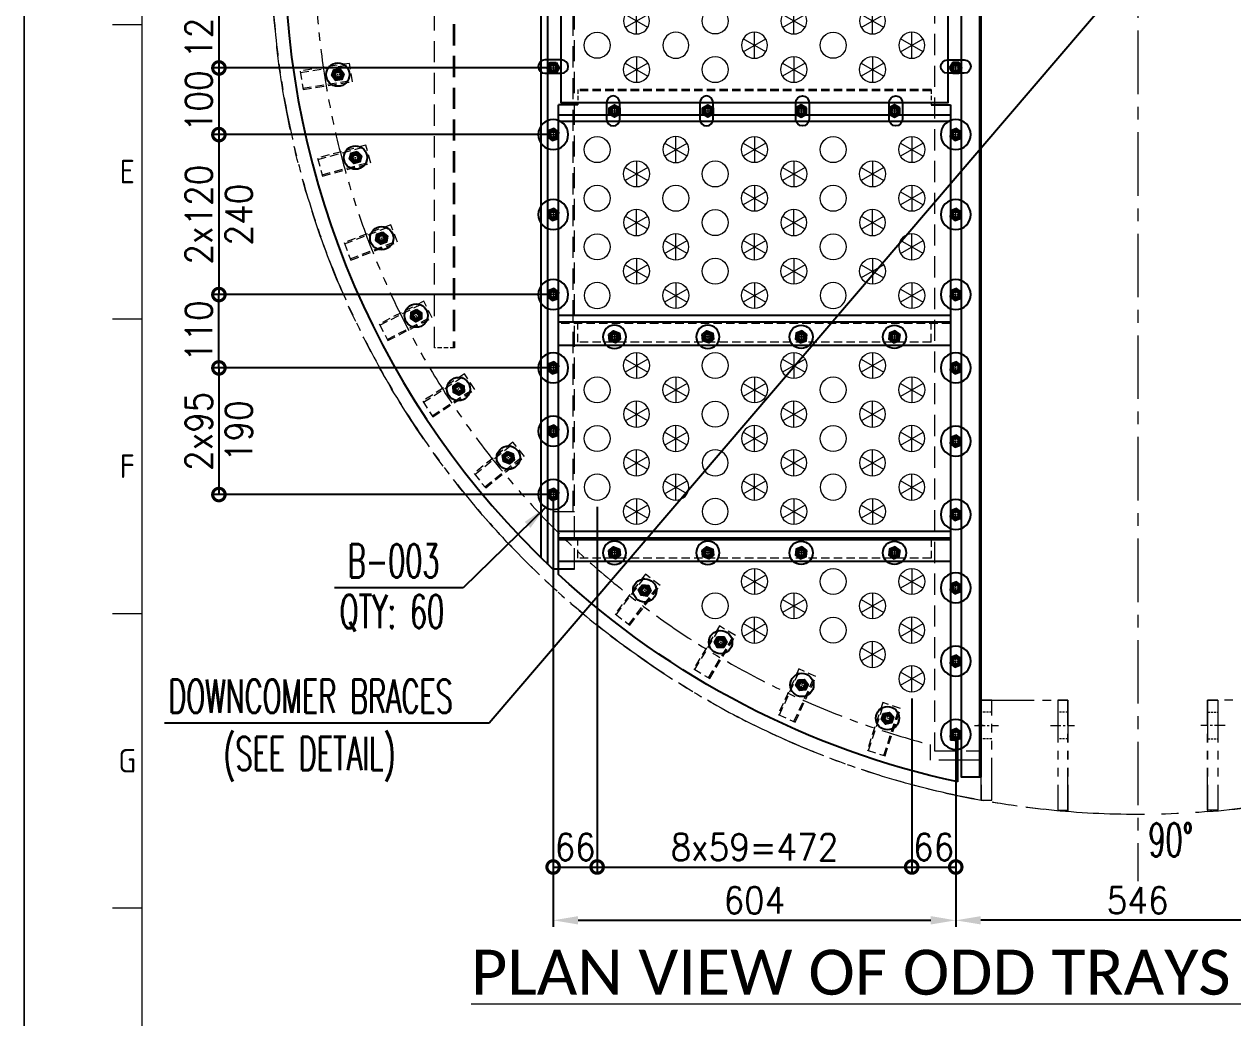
# Model space of a CAD drawing. Header units: inches. Extents: x -15980 to 45789, y -23276 to 2417.
# Drawn here: x -9437 to -7624, y -16350 to -14859 of the extents above; entities that cross this region are included whole.
import ezdxf
from ezdxf.enums import TextEntityAlignment as Align

# ---------------------------------------------------------------- set-up
doc = ezdxf.new("R2010")
doc.units = ezdxf.units.IN
doc.header["$MEASUREMENT"] = 0
for name, pattern in [('CENTER', [50.8, 31.75, -6.35, 6.35, -6.35]), ('CENTERX2', [101.6, 63.5, -12.7, 12.7, -12.7]), ('HIDDEN', [9.525, 6.35, -3.175]), ('HIDDENX2', [19.05, 12.7, -6.35]), ('PHANTOMX2', [127, 63.5, -12.7, 12.7, -12.7, 12.7, -12.7])]:
    doc.linetypes.add(name, pattern=pattern)
for name, color, linetype, lineweight in [('CADRE', 254, 'Continuous', 5), ('Center line', 181, 'CENTER', 5), ('CENTER LINES', 181, 'CENTERX2', 5), ('HATCH', 130, 'PHANTOMX2', 9), ('HIDDEN', 211, 'HIDDEN', 5), ('HIDDEN LINES', 211, 'HIDDENX2', 5), ('Plot Plan', 9, 'Continuous', 0), ('TEXT', 2, 'Continuous', 13)]:
    doc.layers.add(name, color=color, linetype=linetype, lineweight=lineweight)
doc.layers.add('dim', color=82, linetype='Continuous')
doc.styles.add('ISO Proportional', font='isocp.shx')
doc.styles.add('ROMANS', font='ROMANS.shx', dxfattribs={"width": 0.9, "bigfont": '@extfont2.shx'})
doc.styles.add('style4', font='calibri.ttf')
doc.dimstyles.new('1X25', dxfattribs={"dimscale": 25, "dimtxt": 1.6, "dimasz": 1.5, "dimexe": 0.4, "dimexo": 0.4, "dimgap": 0.4, "dimtad": 1, "dimdsep": 46, "dimtxsty": 'ROMANS', "dimcen": 0, "dimclrd": 256, "dimclre": 256, "dimclrt": 2, "dimadec": 0, "dimazin": 0, "dimtfac": 1, "dimtmove": 0, "dimatfit": 3, "dimfxl": 0.7, "dimlwd": -1, "dimlwe": -1, "dimarcsym": 1})

# ---------------------------------------------------------------- blocks, each defined once
blk = doc.blocks.new('A$Ccf0919ea')
blk.add_lwpolyline([(1065, 2578.6, 0.832953), (1065, 21.4), (1065, 81.5), (989, 81.5), (989, 104.8, -0.773092), (989, 2495.2), (989, 2518.5), (1065, 2518.5)], format="xyb", close=True)
blk = doc.blocks.new('A$Cbc3512bd')
for p, q in [((426.1, 82.7), (426.1, 249.9)), ((296, 232.7), (296, 82.7)), ((296, 82.7), (312, 82.7)), ((312, 82.7), (411, 82.7)), ((411, 82.7), (426.1, 82.7))]:
    blk.add_line(p, q)
for points in [[(411, 82.7), (411, 247.7), (426.1, 247.7), (426.1, 82.7)], [(296, 82.7), (296, 232.7), (312, 232.7), (312, 82.7)]]:
    blk.add_lwpolyline(points, close=True)
blk.add_arc((531, -1045.8), 1300, 94.6295, 100.4146)
at = {"layer": 'Center line', "ltscale": 0.5}
for p, q in [((286, 120.7), (322, 120.7)), ((400, 120.7), (436.1, 120.7))]:
    blk.add_line(p, q, dxfattribs=at)
at = {"layer": 'HIDDEN', "ltscale": 0.5}
for p, q in [((312, 140.7), (296, 140.7)), ((426.1, 140.7), (411, 140.7)), ((312, 100.7), (296, 100.7)), ((426.1, 100.7), (411, 100.7))]:
    blk.add_line(p, q, dxfattribs=at)
blk = doc.blocks.new('A$C35706982')
at = {"ltscale": 2}
blk.add_blockref('A$Ccf0919ea', (0, 0), dxfattribs=at)
at = {"xscale": -1, "rotation": 180}
blk.add_blockref('A$Cbc3512bd', (769, 254.2), dxfattribs=at)
blk = doc.blocks.new('A$C5e499c7b')
blk.add_blockref('A$C35706982', (0, 0))
at = {"xscale": -1}
blk.add_blockref('A$C35706982', (2600, 0), dxfattribs=at)
blk = doc.blocks.new('A$Cee575e1b')
blk.add_circle((7.5, 7.5), 5.5)
at = {"layer": 'Center line', "ltscale": 0.1}
for p, q in [((15, 7.5), (0, 7.5)), ((7.5, 15), (7.5, 0))]:
    blk.add_line(p, q, dxfattribs=at)
blk = doc.blocks.new('A$C3bcd5604')
at = {"layer": 'CENTER LINES'}
blk.add_line((0, 38), (8, 38), dxfattribs=at)
at = {"layer": 'HIDDEN', "ltscale": 5}
blk.add_line((5, 0), (5, 2409), dxfattribs=at)
blk.add_lwpolyline([(3, 2409), (73, 2409), (73, 0), (3, 0)], close=True, dxfattribs=at)
at = {"layer": 'HIDDEN LINES'}
for p, q in [((3, 45), (5, 45)), ((3, 31), (5, 31))]:
    blk.add_line(p, q, dxfattribs=at)
at = {"xscale": -1, "rotation": 180}
for p in [(33.5, 1032), (33.5, 932), (33.5, 812), (33.5, 692), (33.5, 582), (33.5, 472), (33.5, 362), (33.5, 252), (33.5, 142), (33.5, 32)]:
    blk.add_blockref('A$Cee575e1b', p, dxfattribs=at)
blk = doc.blocks.new('A$Ca9050093')
at = {"ltscale": 5}
blk.add_line((28, 0), (28, 2487), dxfattribs=at)
blk.add_lwpolyline([(30, 2487), (0, 2487), (0, 0), (30, 0)], close=True, dxfattribs=at)
at = {"layer": 'CENTER LINES'}
blk.add_line((33, 77), (25, 77), dxfattribs=at)
at = {"layer": 'HIDDEN LINES'}
for p, q in [((30, 84), (28, 84)), ((30, 70), (28, 70))]:
    blk.add_line(p, q, dxfattribs=at)
blk = doc.blocks.new('A$C4f5cbecb')
blk.add_lwpolyline([(0, 465), (580, 465), (580, 0), (0, 0)], close=True)
blk = doc.blocks.new('A$C6a3627fe')
blk.add_circle((6.1, 6.1), 5.5)
at = {"layer": 'CENTER LINES'}
for p, q in [((0, 6.1), (12.1, 6.1)), ((6.1, 0), (6.1, 12.1))]:
    blk.add_line(p, q, dxfattribs=at)
blk = doc.blocks.new('A$Caa2db43d')
for p, q in [((0, 1200), (30, 1200)), ((30, 0), (0, 0))]:
    blk.add_line(p, q)
at = {"ltscale": 5}
for p, q in [((0, 0), (0, 1200)), ((28, 1200), (28, 0)), ((30, 1200), (30, 0))]:
    blk.add_line(p, q, dxfattribs=at)
blk = doc.blocks.new('A$C2ccb66f0')
blk.add_circle((5.5, 5.5), 5.5)
blk = doc.blocks.new('A$C8bd214eb')
for p, q in [((385, 364.9), (385, 2195.1)), ((395, 355.2), (395, 2204.8)), ((435, 348), (402.6, 348))]:
    blk.add_line(p, q)
blk.add_arc((1280, 1280), 1280, 133.2706, 226.7294)
at = {"layer": 'HIDDEN', "ltscale": 5}
for p, q in [((435, 348), (435, 2212)), ((385, 434), (385, 2126)), ((433, 434), (433, 2126)), ((435, 434), (385, 434))]:
    blk.add_line(p, q, dxfattribs=at)
for name, p, rotation in [('A$C2ccb66f0', (78.3, 1082.3), 33.00000000000002), ('A$C6a3627fe', (409, 1106), 180), ('A$C6a3627fe', (409, 1006), 180), ('A$C2ccb66f0', (105.6, 957.8), 38.99999999999994), ('A$C6a3627fe', (409, 886), 180), ('A$C2ccb66f0', (145.7, 836.8), 44.99999999999992), ('A$C6a3627fe', (409, 766), 180), ('A$C2ccb66f0', (198.2, 720.7), 50.99999999999993), ('A$C6a3627fe', (409, 656), 180), ('A$C2ccb66f0', (262.6, 610.7), 56.99999999999991), ('A$C6a3627fe', (409, 561), 180), ('A$C2ccb66f0', (338.2, 508), 62.99999999999992), ('A$C6a3627fe', (409, 466), 180)]:
    blk.add_blockref(name, p, dxfattribs=dict(rotation=rotation))
at = {"layer": 'HIDDEN'}
blk.add_blockref('A$Caa2db43d', (225, 680), dxfattribs=at)
blk = doc.blocks.new('A$C2cecf179')
for p, q in [((588, 349), (0, 349)), ((588, 339.1), (0, 339.1)), ((588, 48), (0, 48)), ((588, 38.1), (0, 38.1)), ((29, 23), (0, 23)), ((559, 23), (588, 23))]:
    blk.add_line(p, q)
blk.add_lwpolyline([(588, 23), (588, 384), (0, 384), (0, 23)])
at = {"layer": 'HIDDEN LINES'}
for p, q in [((588, 48), (0, 48)), ((559, 2), (29, 2)), ((559, 0), (29, 0)), ((559, 0), (559, 3))]:
    blk.add_line(p, q, dxfattribs=at)
at = {"layer": 'HIDDEN LINES', "ltscale": 0.5}
for p, q in [((29, 0), (29, 23)), ((559, 0), (559, 23))]:
    blk.add_line(p, q, dxfattribs=at)
for p in [(77.9, 365), (217.9, 365), (357.9, 365), (497.9, 365)]:
    blk.add_blockref('A$C6a3627fe', p)
at = {"xscale": -1}
for p in [(90, 26), (230, 26), (370, 26), (510, 26)]:
    blk.add_blockref('A$C6a3627fe', p, dxfattribs=at)
blk = doc.blocks.new('A$Cb47aec24')
for p, q in [((588, 324), (0, 324)), ((588, 314.1), (0, 314.1))]:
    blk.add_line(p, q)
for points in [[(588, 2), (588, 359), (0, 359)], [(0, 359), (0, 2)]]:
    blk.add_lwpolyline(points)
at = {"layer": 'HIDDEN LINES'}
for p, q in [((29, 30), (29, 0)), ((559, 30), (29, 30)), ((559, 30), (559, 0)), ((588, 2), (0, 2)), ((559, 0), (29, 0))]:
    blk.add_line(p, q, dxfattribs=at)
at = {"xscale": -1}
for p in [(90.1, 340), (230.1, 340), (370.1, 340), (90.1, 15.9), (230.1, 15.9), (370.1, 15.9)]:
    blk.add_blockref('A$C6a3627fe', p, dxfattribs=at)
for p in [(498, 340), (498, 15.9)]:
    blk.add_blockref('A$C6a3627fe', p)
blk = doc.blocks.new('A$C9f798c47')
for p, q in [((1010, 2531.2), (1010, 2468.5)), ((1010, 2468.5), (999, 2468.5)), ((999, 2167.5), (999, 2468.5)), ((411, 2219.8), (411, 2167.5)), ((411, 2167.5), (999, 2167.5))]:
    blk.add_line(p, q)
blk.add_arc((1280, 1280), 1280, 102.1773, 132.7582)
at = {"layer": 'HIDDEN LINES'}
blk.add_line((970, 2165.5), (440, 2165.5), dxfattribs=at)
blk.add_lwpolyline([(970, 2165.5), (970, 2195.5), (440, 2195.5), (440, 2165.5)], dxfattribs=at)
for p, rotation in [((903.3, 2427.9), 35.99999999999999), ((775.8, 2377.8), 42.5), ((654.8, 2313.7), 48.99999999999997), ((541.8, 2236.3), 55.50000000000002)]:
    blk.add_blockref('A$C2ccb66f0', p, dxfattribs=dict(rotation=rotation))
at = {"xscale": -1}
for p in [(501, 2181.4), (641, 2181.4), (781, 2181.4)]:
    blk.add_blockref('A$C6a3627fe', p, dxfattribs=at)
blk.add_blockref('A$C6a3627fe', (908.9, 2181.4))
blk = doc.blocks.new('A$Ce7f1c790')
at = {"layer": 'TEXT'}
for p, q in [((19.5, 39), (19.5, 0)), ((2.6, 29.2), (36.4, 9.7)), ((36.4, 29.2), (2.6, 9.7))]:
    blk.add_line(p, q, dxfattribs=at)
blk.add_circle((19.5, 19.5), 19.5, dxfattribs=at)
blk = doc.blocks.new('A$C11cce40c')
at = {"layer": 'TEXT'}
blk.add_circle((19.5, 19.5), 19.5, dxfattribs=at)
blk = doc.blocks.new('A$C6de24bd3')
at = {"xscale": -1, "rotation": 180}
for p in [(59, 1026), (295, 1026), (413, 1026), (236, 989.5), (472, 989.5), (118, 833), (59, 723.5), (295, 723.5), (413, 723.5), (118, 687), (236, 687), (472, 687), (59, 436), (295, 436), (413, 436), (118, 399.5), (236, 399.5), (472, 399.5), (59, 363), (295, 363), (413, 363), (118, 326.5), (236, 326.5), (472, 326.5), (236, 112), (472, 112), (413, 75.5), (472, 39)]:
    blk.add_blockref('A$Ce7f1c790', p, dxfattribs=at)
at = {"rotation": 180}
for p in [(216, 1026), (39, 989.5), (393, 989.5), (216, 953), (39, 833), (393, 833), (216, 796.5), (39, 760), (157, 760), (393, 760), (216, 723.5), (39, 687), (393, 687), (216, 650.5), (216, 509), (39, 472.5), (393, 472.5), (216, 436), (39, 399.5), (393, 399.5), (393, 185), (216, 148.5), (393, 112)]:
    blk.add_blockref('A$C11cce40c', p, dxfattribs=at)
at = {"xscale": -1}
for p in [(157, 950.5), (39, 575), (393, 575), (216, 324), (39, 287.5), (393, 287.5), (216, 251)]:
    blk.add_blockref('A$C11cce40c', p, dxfattribs=at)
for p in [(59, 914), (295, 914), (413, 914), (236, 794), (472, 794), (59, 757.5), (295, 757.5), (413, 757.5), (236, 721), (472, 721), (59, 611.5), (295, 611.5), (413, 611.5), (118, 575), (236, 575), (472, 575), (59, 470), (295, 470), (413, 470), (118, 433.5), (236, 433.5), (472, 433.5), (59, 251), (295, 251), (413, 251), (236, 146), (472, 146), (295, 109.5), (413, 109.5)]:
    blk.add_blockref('A$Ce7f1c790', p)
blk = doc.blocks.new('A$C180E2B9A')
at = {"transparency": 33554585}
blk.add_lwpolyline([(10, 0, -1), (10, 20), (35, 20, -1), (35, 0), (10, 0)], format="xyb", dxfattribs=at)
at = {"color": 2, "transparency": 33554585}
blk.add_lwpolyline([(27.1, 4), (31.7, 12), (27.1, 20), (17.9, 20), (13.3, 12), (17.9, 4)], close=True, dxfattribs=at)
for radius in [7.3, 4.19]:
    blk.add_circle((22.5, 12), radius, dxfattribs=at)
at = {"layer": 'HATCH', "transparency": 33554585}
blk.add_arc((22.5, 12), 5, 290, 200, dxfattribs=at)
blk = doc.blocks.new('A$C06B83E83')
at = {"color": 2, "transparency": 33554585}
blk.add_lwpolyline([(31.1, 19), (23.8, 13.4), (15.2, 16.8), (13.9, 26), (21.2, 31.6), (29.8, 28.2)], close=True, dxfattribs=at)
at = {"ltscale": 0.5, "transparency": 33554585}
blk.add_circle((22.5, 22.5), 22.5, dxfattribs=at)
at = {"color": 2, "transparency": 33554585}
for radius in [7.3, 4.19]:
    blk.add_circle((22.5, 22.5), radius, dxfattribs=at)
at = {"layer": 'HATCH', "transparency": 33554585}
blk.add_arc((22.5, 22.5), 5, 78.0497, 348.0497, dxfattribs=at)
blk = doc.blocks.new('A$C6a1ac27a')
at = {"color": 2, "transparency": 33554585}
blk.add_lwpolyline([(26.1, 21), (18.8, 26.6), (10.2, 23.2), (8.9, 14), (16.2, 8.4), (24.8, 11.8)], close=True, dxfattribs=at)
at = {"ltscale": 0.5, "transparency": 33554585}
blk.add_circle((17.5, 17.5), 17.5, dxfattribs=at)
at = {"color": 2, "transparency": 33554585}
for radius in [7.3, 4.19]:
    blk.add_circle((17.5, 17.5), radius, dxfattribs=at)
at = {"layer": 'HATCH', "transparency": 33554585}
blk.add_arc((17.5, 17.5), 5, 11.9506, 281.9506, dxfattribs=at)
blk = doc.blocks.new('A$C9178737d')
at = {"color": 2, "transparency": 33554559}
blk.add_lwpolyline([(25.5, 15.4), (17.5, 10.8), (9.5, 15.4), (9.5, 24.6), (17.5, 29.2), (25.5, 24.6)], close=True, dxfattribs=at)
at = {"transparency": 33554559}
blk.add_circle((17.5, 20), 17.5, dxfattribs=at)
at = {"color": 2, "transparency": 33554559}
for radius in [7.3, 4.19]:
    blk.add_circle((17.5, 20), radius, dxfattribs=at)
at = {"layer": 'CENTER LINES', "linetype": 'CENTER', "ltscale": 0.2, "transparency": 33554559}
for p, q in [((9.4, 20), (25.6, 20)), ((17.5, 28.1), (17.5, 11.9))]:
    blk.add_line(p, q, dxfattribs=at)
at = {"layer": 'HATCH', "transparency": 33554559}
blk.add_arc((17.5, 20), 5, 70, 340, dxfattribs=at)
at = {"layer": 'HIDDEN', "linetype": 'HIDDEN', "ltscale": 2, "transparency": 33554559}
for p, q in [((31.5, 75), (3.5, 75)), ((3.5, 75), (3.5, 0)), ((5.5, 75), (5.5, 0)), ((29.5, 75), (29.5, 0)), ((31.5, 0), (31.5, 75)), ((3.5, 0), (31.5, 0))]:
    blk.add_line(p, q, dxfattribs=at)
at = {"layer": 'HIDDEN LINES', "linetype": 'HIDDEN', "ltscale": 0.5, "transparency": 33554559}
blk.add_circle((17.5, 20), 5.25, dxfattribs=at)
blk = doc.blocks.new('A$Cd467a7eb')
for p, rotation in [((91.4, 1008), 98.99952254871887), ((119.2, 886), 104.9995225487189), ((159.6, 767.6), 110.999522548719), ((212.2, 654.1), 116.9995225487189), ((276.3, 546.7), 122.9995225487189), ((351.3, 446.5), 128.9995225487188), ((555.4, 253.5), 142.5000000059698), ((668.5, 178.8), 149.0000012133518), ((789.4, 117.5), 155.5000000055708), ((916.4, 70.2), 162.000582384002)]:
    blk.add_blockref('A$C9178737d', p, dxfattribs=dict(rotation=rotation))
at = {"ltscale": 6}
for name, p, xscale, rotation in [('A$C180E2B9A', (369.5, 1044.2), -1, 180), ('A$C180E2B9A', (472, 945.2), -1, 270), ('A$C180E2B9A', (612, 945.2), -1, 270), ('A$C06B83E83', (369.5, 954.7), -0.9999999999999987, 180.0003129924566), ('A$C06B83E83', (973.5, 954.7), -0.9999999999999987, 180.0003129924566), ('A$C06B83E83', (369.5, 834.7), -0.9999999999999987, 180.0003129924566), ('A$C06B83E83', (973.5, 834.7), -0.9999999999999987, 180.0003129924566), ('A$C06B83E83', (369.5, 714.7), -0.9999999999999987, 180.0003129924566), ('A$C06B83E83', (973.5, 714.7), -0.9999999999999987, 180.0003129924566), ('A$C06B83E83', (369.5, 604.7), -0.9999999999999987, 180.0003129924566), ('A$C06B83E83', (973.5, 604.7), -0.9999999999999987, 180.0003129924566), ('A$C06B83E83', (369.5, 509.7), -0.9999999999999987, 180.0003129924566), ('A$C06B83E83', (973.5, 494.7), -0.9999999999999987, 180.0003129924566), ('A$C06B83E83', (369.5, 414.7), -0.9999999999999987, 180.0003129924566), ('A$C06B83E83', (973.5, 384.7), -0.9999999999999987, 180.0003129924566), ('A$C06B83E83', (973.5, 274.7), -0.9999999999999987, 180.0003129924566), ('A$C06B83E83', (973.5, 164.7), -0.9999999999999987, 180.0003129924566), ('A$C06B83E83', (973.5, 54.7), -0.9999999999999987, 180.0003129924566)]:
    blk.add_blockref(name, p, dxfattribs=dict(at, xscale=xscale, rotation=rotation))
for p, rotation in [((1018.5, 1044.2), 180), ((776, 945.2), 90), ((916, 945.2), 90)]:
    blk.add_blockref('A$C180E2B9A', p, dxfattribs=dict(at, rotation=rotation))
at = {"xscale": -1}
for p in [(501.5, 611.2), (641.5, 611.2), (501.5, 287.2), (641.5, 287.2)]:
    blk.add_blockref('A$C6a1ac27a', p, dxfattribs=at)
for p in [(746.5, 611.2), (886.5, 611.2), (746.5, 287.2), (886.5, 287.2)]:
    blk.add_blockref('A$C6a1ac27a', p)
blk = doc.blocks.new('*D268')
at = {"layer": 'Defpoints', "color": 0, "transparency": 16777216}
for p in [(-8039.7, -15924.5), (-7493.7, -15924.5), (-8039.7, -16203.3)]:
    blk.add_point(p, dxfattribs=at)
at = {"layer": 'dim', "transparency": 16777216}
for p, q in [((-8039.7, -15934.5), (-8039.7, -16213.3)), ((-7493.7, -15934.5), (-7493.7, -16213.3)), ((-7531.2, -16203.3), (-8002.2, -16203.3))]:
    blk.add_line(p, q, dxfattribs=at)
for points in [[(-8002.2, -16197), (-8002.2, -16209.5), (-8039.7, -16203.3)], [(-7531.2, -16197), (-7531.2, -16209.5), (-7493.7, -16203.3)]]:
    blk.add_solid(points, dxfattribs=at)
at = {"layer": 'dim', "color": 2, "transparency": 16777216, "insert": (-7766.7, -16173.3), "char_height": 40, "attachment_point": 5, "style": 'ROMANS'}
blk.add_mtext('546', dxfattribs=at)
blk = doc.blocks.new('*D270')
at = {"layer": 'Defpoints', "color": 0, "transparency": 16777216}
for p in [(-8643.7, -15564.5), (-8039.7, -15924.5), (-8039.7, -16203.3)]:
    blk.add_point(p, dxfattribs=at)
at = {"layer": 'dim', "transparency": 16777216}
for p, q in [((-8643.7, -15574.5), (-8643.7, -16213.3)), ((-8039.7, -15934.5), (-8039.7, -16213.3)), ((-8606.2, -16203.3), (-8077.2, -16203.3))]:
    blk.add_line(p, q, dxfattribs=at)
for points in [[(-8606.2, -16197), (-8606.2, -16209.5), (-8643.7, -16203.3)], [(-8077.2, -16197), (-8077.2, -16209.5), (-8039.7, -16203.3)]]:
    blk.add_solid(points, dxfattribs=at)
at = {"layer": 'dim', "color": 2, "transparency": 16777216, "insert": (-8341.7, -16173.3), "char_height": 40, "attachment_point": 5, "style": 'ROMANS'}
blk.add_mtext('604', dxfattribs=at)
blk = doc.blocks.new('*D271')
at = {"layer": 'Defpoints', "color": 0, "transparency": 16777216}
for p in [(-7766.7, -13344.5), (-7911.1, -13370.2), (-8144.6, -13581.3), (-8139.6, -13596.7), (-7766.7, -16144.5)]:
    blk.add_point(p, dxfattribs=at)
at = {"layer": 'dim', "transparency": 16777216}
blk.add_line((-8147.7, -13571.8), (-8196.8, -13420.8), dxfattribs=at)
blk.add_arc((-7766.7, -14744.5), 1381.9, 91.5549, 106.4445, dxfattribs=at)
for points in [[(-7804.2, -13356.9), (-7804.1, -13369.4), (-7766.7, -13362.7)], [(-8156, -13425.2), (-8159.7, -13413.2), (-8193.7, -13430.3)]]:
    blk.add_solid(points, dxfattribs=at)
at = {"layer": 'dim', "color": 2, "transparency": 16777216, "insert": (-7987.5, -13350), "char_height": 40, "attachment_point": 5, "rotation": 8.9997, "style": 'ROMANS'}
blk.add_mtext('18°', dxfattribs=at)
blk = doc.blocks.new('_DotSmall')
at = {"color": 0, "linetype": 'ByBlock', "const_width": 0.5}
blk.add_lwpolyline([(-0.0625, 0, 1), (0.0625, 0, 1)], format="xyb", close=True, dxfattribs=at)
blk = doc.blocks.new('*D278')
at = {"layer": 'Defpoints', "color": 0, "transparency": 16777216}
for p in [(-8643.7, -14804.5), (-9145.2, -14924.5), (-8643.7, -14924.5)]:
    blk.add_point(p, dxfattribs=at)
at = {"layer": 'dim', "transparency": 16777216}
for p, q in [((-8653.7, -14804.5), (-9155.2, -14804.5)), ((-9145.2, -14804.5), (-9145.2, -14924.5)), ((-8653.7, -14924.5), (-9155.2, -14924.5))]:
    blk.add_line(p, q, dxfattribs=at)
at = {"layer": 'dim', "transparency": 16777216, "xscale": 37.5, "yscale": 37.5, "zscale": 37.5}
for p, rotation in [((-9145.2, -14804.5), 90), ((-9145.2, -14924.5), 270)]:
    blk.add_blockref('_DotSmall', p, dxfattribs=dict(at, rotation=rotation))
at = {"layer": 'dim', "color": 2, "transparency": 16777216, "insert": (-9175.2, -14864.5), "char_height": 40, "attachment_point": 5, "rotation": 90, "style": 'ROMANS'}
blk.add_mtext('120', dxfattribs=at)
blk = doc.blocks.new('*D279')
at = {"layer": 'Defpoints', "color": 0, "transparency": 16777216}
for p in [(-8643.7, -14924.5), (-9145.2, -15024.5), (-8643.7, -15024.5)]:
    blk.add_point(p, dxfattribs=at)
at = {"layer": 'dim', "transparency": 16777216}
for p, q in [((-8653.7, -14924.5), (-9155.2, -14924.5)), ((-9145.2, -14924.5), (-9145.2, -15024.5)), ((-8653.7, -15024.5), (-9155.2, -15024.5))]:
    blk.add_line(p, q, dxfattribs=at)
at = {"layer": 'dim', "transparency": 16777216, "xscale": 37.5, "yscale": 37.5, "zscale": 37.5}
for p, rotation in [((-9145.2, -14924.5), 90), ((-9145.2, -15024.5), 270)]:
    blk.add_blockref('_DotSmall', p, dxfattribs=dict(at, rotation=rotation))
at = {"layer": 'dim', "color": 2, "transparency": 16777216, "insert": (-9175.2, -14974.5), "char_height": 40, "attachment_point": 5, "rotation": 90, "style": 'ROMANS'}
blk.add_mtext('100', dxfattribs=at)
blk = doc.blocks.new('*D280')
at = {"layer": 'Defpoints', "color": 0, "transparency": 16777216}
for p in [(-8643.7, -15024.5), (-9145.2, -15264.5), (-8643.7, -15264.5)]:
    blk.add_point(p, dxfattribs=at)
at = {"layer": 'dim', "transparency": 16777216}
for p, q in [((-8653.7, -15024.5), (-9155.2, -15024.5)), ((-9145.2, -15024.5), (-9145.2, -15264.5)), ((-8653.7, -15264.5), (-9155.2, -15264.5))]:
    blk.add_line(p, q, dxfattribs=at)
at = {"layer": 'dim', "transparency": 16777216, "xscale": 37.5, "yscale": 37.5, "zscale": 37.5}
for p, rotation in [((-9145.2, -15024.5), 90), ((-9145.2, -15264.5), 270)]:
    blk.add_blockref('_DotSmall', p, dxfattribs=dict(at, rotation=rotation))
at = {"layer": 'dim', "color": 2, "transparency": 16777216, "char_height": 40, "attachment_point": 5, "rotation": 90, "style": 'ROMANS'}
for s, insert in [('2x120', (-9175.2, -15144.5)), ('240', (-9115.2, -15144.5))]:
    blk.add_mtext(s, dxfattribs=dict(at, insert=insert))
blk = doc.blocks.new('*D281')
at = {"layer": 'Defpoints', "color": 0, "transparency": 16777216}
for p in [(-9145.2, -15264.5), (-8643.7, -15264.5), (-8643.7, -15374.5)]:
    blk.add_point(p, dxfattribs=at)
at = {"layer": 'dim', "transparency": 16777216}
for p, q in [((-8653.7, -15264.5), (-9155.2, -15264.5)), ((-9145.2, -15374.5), (-9145.2, -15264.5)), ((-8653.7, -15374.5), (-9155.2, -15374.5))]:
    blk.add_line(p, q, dxfattribs=at)
at = {"layer": 'dim', "transparency": 16777216, "xscale": 37.5, "yscale": 37.5, "zscale": 37.5}
for p, rotation in [((-9145.2, -15264.5), 90), ((-9145.2, -15374.5), 270)]:
    blk.add_blockref('_DotSmall', p, dxfattribs=dict(at, rotation=rotation))
at = {"layer": 'dim', "color": 2, "transparency": 16777216, "insert": (-9175.2, -15319.5), "char_height": 40, "attachment_point": 5, "rotation": 90, "style": 'ROMANS'}
blk.add_mtext('110', dxfattribs=at)
blk = doc.blocks.new('*D282')
at = {"layer": 'Defpoints', "color": 0, "transparency": 16777216}
for p in [(-8643.7, -15374.5), (-9145.2, -15564.5), (-8643.7, -15564.5)]:
    blk.add_point(p, dxfattribs=at)
at = {"layer": 'dim', "transparency": 16777216}
for p, q in [((-8653.7, -15374.5), (-9155.2, -15374.5)), ((-9145.2, -15374.5), (-9145.2, -15564.5)), ((-8653.7, -15564.5), (-9155.2, -15564.5))]:
    blk.add_line(p, q, dxfattribs=at)
at = {"layer": 'dim', "transparency": 16777216, "xscale": 37.5, "yscale": 37.5, "zscale": 37.5}
for p, rotation in [((-9145.2, -15374.5), 90), ((-9145.2, -15564.5), 270)]:
    blk.add_blockref('_DotSmall', p, dxfattribs=dict(at, rotation=rotation))
at = {"layer": 'dim', "color": 2, "transparency": 16777216, "char_height": 40, "attachment_point": 5, "rotation": 90, "style": 'ROMANS'}
for s, insert in [('2x95', (-9175.2, -15469.5)), ('190', (-9115.2, -15469.5))]:
    blk.add_mtext(s, dxfattribs=dict(at, insert=insert))
blk = doc.blocks.new('*D292')
at = {"layer": 'Defpoints', "color": 0, "transparency": 16777216}
for p in [(-6730.2, -13959.8), (-8803.1, -15529.2)]:
    blk.add_point(p, dxfattribs=at)
at = {"layer": 'dim', "transparency": 16777216}
blk.add_line((-6438.5, -13739), (-6700.3, -13937.2), dxfattribs=at)
blk.add_solid([(-6704.1, -13932.2), (-6696.5, -13942.2), (-6730.2, -13959.8)], dxfattribs=at)
at = {"layer": 'dim', "color": 2, "transparency": 16777216, "char_height": 40, "attachment_point": 5, "rotation": 37.1284, "style": 'ROMANS'}
for s, insert in [('SHELL I.D.', (-6572.5, -13802.9)), ('∅2600', (-6536.3, -13850.7))]:
    blk.add_mtext(s, dxfattribs=dict(at, insert=insert))
blk = doc.blocks.new('*D293')
at = {"layer": 'Defpoints', "color": 0, "transparency": 16777216}
for p in [(-6855.7, -13845.3), (-8677.6, -15643.8)]:
    blk.add_point(p, dxfattribs=at)
at = {"layer": 'dim', "transparency": 16777216}
blk.add_line((-6584.4, -13577.4), (-6829.1, -13818.9), dxfattribs=at)
blk.add_arc((-7766.7, -14744.5), 1280, 44.1834, 46.7941, dxfattribs=at)
blk.add_solid([(-6833.4, -13814.5), (-6824.7, -13823.4), (-6855.7, -13845.3)], dxfattribs=at)
at = {"layer": 'dim', "color": 2, "transparency": 16777216, "char_height": 40, "attachment_point": 5, "rotation": 44.631, "style": 'ROMANS'}
for s, insert in [('PLATE O.D.', (-6714.5, -13663.6)), ('∅2560', (-6672.3, -13706.3))]:
    blk.add_mtext(s, dxfattribs=dict(at, insert=insert))
blk = doc.blocks.new('*D358')
at = {"layer": 'Defpoints', "color": 0, "transparency": 16777216}
for p in [(-8643.7, -15564.5), (-8577.7, -15573), (-8577.7, -16123.3)]:
    blk.add_point(p, dxfattribs=at)
at = {"layer": 'dim', "transparency": 16777216}
for p, q in [((-8643.7, -15574.5), (-8643.7, -16133.3)), ((-8577.7, -15583), (-8577.7, -16133.3)), ((-8643.7, -16123.3), (-8577.7, -16123.3))]:
    blk.add_line(p, q, dxfattribs=at)
at = {"layer": 'dim', "transparency": 16777216, "xscale": 37.5, "yscale": 37.5, "zscale": 37.5, "rotation": 180}
blk.add_blockref('_DotSmall', (-8643.7, -16123.3), dxfattribs=at)
at = {"layer": 'dim', "transparency": 16777216, "xscale": 37.5, "yscale": 37.5, "zscale": 37.5}
blk.add_blockref('_DotSmall', (-8577.7, -16123.3), dxfattribs=at)
at = {"layer": 'dim', "color": 2, "transparency": 16777216, "insert": (-8610.7, -16093.3), "char_height": 40, "attachment_point": 5, "style": 'ROMANS'}
blk.add_mtext('66', dxfattribs=at)
blk = doc.blocks.new('*D359')
at = {"layer": 'Defpoints', "color": 0, "transparency": 16777216}
for p in [(-8577.7, -15573), (-8105.7, -15860.5), (-8105.7, -16123.3)]:
    blk.add_point(p, dxfattribs=at)
at = {"layer": 'dim', "transparency": 16777216}
for p, q in [((-8577.7, -15583), (-8577.7, -16133.3)), ((-8105.7, -15870.5), (-8105.7, -16133.3)), ((-8577.7, -16123.3), (-8105.7, -16123.3))]:
    blk.add_line(p, q, dxfattribs=at)
at = {"layer": 'dim', "transparency": 16777216, "xscale": 37.5, "yscale": 37.5, "zscale": 37.5, "rotation": 180}
blk.add_blockref('_DotSmall', (-8577.7, -16123.3), dxfattribs=at)
at = {"layer": 'dim', "transparency": 16777216, "xscale": 37.5, "yscale": 37.5, "zscale": 37.5}
blk.add_blockref('_DotSmall', (-8105.7, -16123.3), dxfattribs=at)
at = {"layer": 'dim', "color": 2, "transparency": 16777216, "insert": (-8341.7, -16093.3), "char_height": 40, "attachment_point": 5, "style": 'ROMANS'}
blk.add_mtext('8x59=472', dxfattribs=at)
blk = doc.blocks.new('*D360')
at = {"layer": 'Defpoints', "color": 0, "transparency": 16777216}
for p in [(-8105.7, -15860.5), (-8039.7, -15924.5), (-8039.7, -16123.3)]:
    blk.add_point(p, dxfattribs=at)
at = {"layer": 'dim', "transparency": 16777216}
for p, q in [((-8105.7, -15870.5), (-8105.7, -16133.3)), ((-8039.7, -15934.5), (-8039.7, -16133.3)), ((-8105.7, -16123.3), (-8039.7, -16123.3))]:
    blk.add_line(p, q, dxfattribs=at)
at = {"layer": 'dim', "transparency": 16777216, "xscale": 37.5, "yscale": 37.5, "zscale": 37.5, "rotation": 180}
blk.add_blockref('_DotSmall', (-8105.7, -16123.3), dxfattribs=at)
at = {"layer": 'dim', "transparency": 16777216, "xscale": 37.5, "yscale": 37.5, "zscale": 37.5}
blk.add_blockref('_DotSmall', (-8039.7, -16123.3), dxfattribs=at)
at = {"layer": 'dim', "color": 2, "transparency": 16777216, "insert": (-8072.7, -16093.3), "char_height": 40, "attachment_point": 5, "style": 'ROMANS'}
blk.add_mtext('66', dxfattribs=at)
blk = doc.blocks.new('A$Ceb6babff')
at = {"layer": 'CADRE', "color": 2}
for p, q in [((132.6, 5484.2), (176.8, 5484.2)), ((132.6, 5042.3), (176.8, 5042.3)), ((132.6, 4600.4), (176.8, 4600.4)), ((132.6, 4158.5), (176.8, 4158.5))]:
    blk.add_line(p, q, dxfattribs=at)
at = {"layer": 'CADRE', "color": 8}
blk.add_lwpolyline([(0, 0), (10500, 0), (10500, 7424.2), (0, 7424.2)], close=True, dxfattribs=at)
at = {"layer": 'CADRE', "color": 4}
blk.add_lwpolyline([(176.8, 7247.5), (10323.2, 7247.5), (10323.2, 176.8), (176.8, 176.8)], close=True, dxfattribs=at)
at = {"layer": 'Plot Plan', "linetype": 'ByBlock'}
blk.add_lwpolyline([(10500, 0), (0, 0), (0, 7424.2), (10500, 7424.2)], close=True, dxfattribs=at)
at = {"layer": 'CADRE', "color": 2, "style": 'ISO Proportional'}
for s, p in [('E', (154.7, 5263.3)), ('F', (154.7, 4821.3)), ('G', (154.7, 4379.4))]:
    blk.add_text(s, height=35.4, dxfattribs=at).set_placement(p, align=Align.MIDDLE)

msp = doc.modelspace()

# ---------------------------------------------------------------- linework, layer by layer
at = {"layer": 'Center line', "ltscale": 3}
msp.add_line((-7766.651, -13344.506), (-7766.651, -16144.506), dxfattribs=at)
at = {"layer": 'HATCH', "ltscale": 2}
msp.add_circle((-7766.651, -14744.506), 1300, dxfattribs=at)

# ---------------------------------------------------------------- block references
for name, p in [('A$Ceb6babff', (-9437.364, -20343.245)), ('A$Ca9050093', (-8031.651, -15988.006)), ('A$Cd467a7eb', (-9035.646, -15956.674)), ('A$C6de24bd3', (-8597.151, -15860.506)), ('A$C8bd214eb', (-9046.651, -16024.506)), ('A$C4f5cbecb', (-8631.651, -14977.006))]:
    msp.add_blockref(name, p)
at = {"xscale": -1}
msp.add_blockref('A$C3bcd5604', (-7998.658, -15949.006), dxfattribs=at)
at = {"xscale": -1, "rotation": 180}
for name, p in [('A$C2cecf179', (-8635.651, -14957.006)), ('A$Cb47aec24', (-8635.651, -15306.006)), ('A$C9f798c47', (-9046.651, -13464.506))]:
    msp.add_blockref(name, p, dxfattribs=at)
at = {"layer": 'HATCH', "ltscale": 2}
msp.add_blockref('A$C5e499c7b', (-9066.651, -16044.506), dxfattribs=at)

# ---------------------------------------------------------------- texts
at = {"layer": 'TEXT', "ltscale": 0.5, "style": 'ROMANS', "width": 0.6}
for s, p in [('B-003', (-8951.721, -15689.06)), ('QTY: 60', (-8963.986, -15765.049)), ('DOWNCOMER BRACES', (-9221.028, -15892.217)), ('(SEE DETAIL)', (-9138.374, -15978.149)), ('90%%D', (-7750.65, -16107.557))]:
    msp.add_text(s, height=50, dxfattribs=at).set_placement(p)
at = {"layer": 'TEXT', "style": 'style4'}
msp.add_text('%%UPLAN VIEW OF ODD TRAYS #3 ~ #15 EXCEPT #9', height=67.5, dxfattribs=at).set_placement((-7766.651, -16281.205), align=Align.MIDDLE_CENTER)

# ---------------------------------------------------------------- dimensions: what is measured, and where the dimension line sits
at = {"layer": 'dim'}
dim = msp.add_angular_dim_2l(base=(-7911.093, -13370.231), line1=((-8144.605, -13581.283), (-8139.609, -13596.661)), line2=((-7766.651, -13344.506), (-7766.651, -16144.506)), dimstyle='1X25', dxfattribs=at)
dim.commit()
dim.dimension.update_dxf_attribs({"geometry": '*D271', "text_midpoint": (-7987.512, -13350.043)})
for p1, p2, text, picture, middle in [((-8677.558, -15643.755), (-6855.745, -13845.257), 'PLATE O.D.\\X<>', '*D293', (-6693.388, -13684.978)), ((-8803.122, -15529.189), (-6730.18, -13959.823), 'SHELL I.D.\\X<>', '*D292', (-6554.436, -13826.771))]:
    dim = msp.add_diameter_dim_2p(p1=p1, p2=p2, text=text, dimstyle='1X25', override={"dimtofl": 0}, dxfattribs=at)
    dim.commit()
    dim.dimension.update_dxf_attribs({"geometry": picture, "text_midpoint": middle})
for base, p1, p2, picture, middle in [((-9145.184, -14924.506), (-8643.651, -14804.506), (-8643.651, -14924.506), '*D278', (-9175.184, -14864.506)), ((-9145.184, -15264.506), (-8643.651, -15374.506), (-8643.651, -15264.506), '*D281', (-9175.184, -15319.506))]:
    dim = msp.add_linear_dim(base=base, p1=p1, p2=p2, angle=90, dimstyle='1X25', override={"dimblk1": 'DotSmall', "dimblk2": 'DotSmall', "dimsah": 1}, dxfattribs=at)
    dim.commit()
    dim.dimension.update_dxf_attribs({"geometry": picture, "text_midpoint": middle})
for base, p1, p2, angle, override, picture, middle in [((-9145.184, -15024.506), (-8643.651, -14924.506), (-8643.651, -15024.506), 90, {"dimblk1": 'DotSmall', "dimblk2": 'DotSmall', "dimsah": 1}, '*D279', (-9145.184, -14974.506)), ((-8577.651, -16123.291), (-8643.651, -15564.506), (-8577.651, -15573.006), 180, {"dimblk1": 'DotSmall', "dimblk2": 'DotSmall', "dimsah": 1}, '*D358', (-8610.651, -16123.291)), ((-8039.651, -16203.291), (-8643.651, -15564.506), (-8039.651, -15924.506), 180, {"dimtmove": 0}, '*D270', (-8341.651, -16203.291)), ((-8039.651, -16123.291), (-8105.651, -15860.506), (-8039.651, -15924.506), 180, {"dimblk1": 'DotSmall', "dimblk2": 'DotSmall', "dimsah": 1}, '*D360', (-8072.651, -16123.291))]:
    dim = msp.add_linear_dim(base=base, p1=p1, p2=p2, angle=angle, dimstyle='1X25', override=override, dxfattribs=at)
    dim.commit()
    dim.dimension.update_dxf_attribs({"geometry": picture, "text_midpoint": middle, "dimtype": 160})
for base, p1, p2, angle, text, picture, middle in [((-9145.184, -15264.506), (-8643.651, -15024.506), (-8643.651, -15264.506), 90, '2x120\\X<>', '*D280', (-9145.184, -15144.506)), ((-9145.184, -15564.506), (-8643.651, -15374.506), (-8643.651, -15564.506), 90, '2x95\\X<>', '*D282', (-9145.184, -15469.506)), ((-8105.651, -16123.291), (-8577.651, -15573.006), (-8105.651, -15860.506), 180, '8x59=<>', '*D359', (-8341.651, -16093.291))]:
    dim = msp.add_linear_dim(base=base, p1=p1, p2=p2, angle=angle, text=text, dimstyle='1X25', override={"dimblk1": 'DotSmall', "dimblk2": 'DotSmall', "dimsah": 1}, dxfattribs=at)
    dim.commit()
    dim.dimension.update_dxf_attribs({"geometry": picture, "text_midpoint": middle})
dim = msp.add_linear_dim(base=(-8039.651, -16203.291), p1=(-7493.651, -15924.506), p2=(-8039.651, -15924.506), dimstyle='1X25', override={"dimtmove": 0}, dxfattribs=at)
dim.commit()
dim.dimension.update_dxf_attribs({"geometry": '*D268', "text_midpoint": (-7766.651, -16203.291), "dimtype": 160})

# ---------------------------------------------------------------- leaders
for points in [[(-7716.651, -14711.506), (-8739.5, -15907.391), (-9226.81, -15907.391)], [(-8655.209, -15583.81), (-8778.751, -15704.234), (-8971.635, -15704.234)]]:
    msp.add_leader(points, dimstyle='1X25', dxfattribs=at)

doc.saveas('drawing.dxf')
